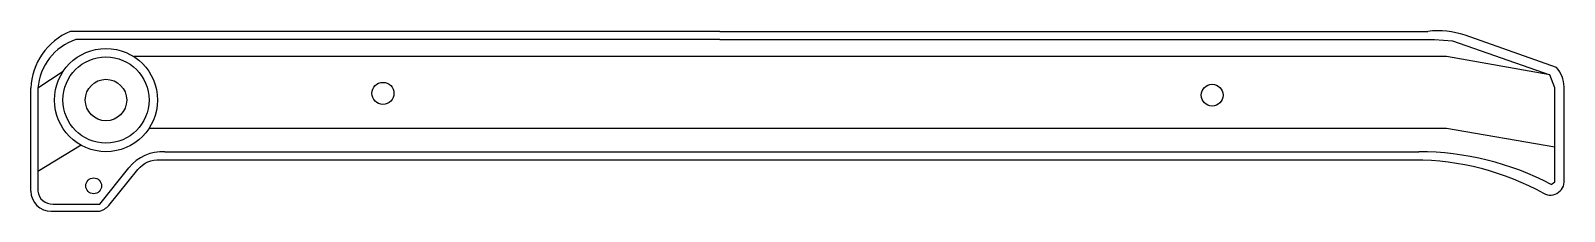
# Model space of a CAD drawing. Header units: centimetres. Extents: x -0.2 to 26.9, y -0.2 to 3.
import ezdxf

# ---------------------------------------------------------------- set-up
doc = ezdxf.new("R2010")
doc.units = ezdxf.units.CM
doc.header["$MEASUREMENT"] = 0
doc.layers.add('linee di prosp', color=6, linetype='Continuous')

msp = doc.modelspace()

# ---------------------------------------------------------------- linework, layer by layer
at = {"layer": 'linee di prosp'}
for p, q in [((11.962, 2.984), (24.471, 2.984)), ((11.962, 2.838), (0.58, 2.838)), ((11.962, 2.838), (24.589, 2.838)), ((24.589, 2.838), (24.908, 2.815)), ((24.908, 2.815), (26.625, 2.217)), ((11.962, 2.539), (1.607, 2.539)), ((24.8, 2.539), (11.962, 2.539)), ((26.625, 2.217), (24.8, 2.539)), ((0.358, 2.278), (-0.089, 1.98)), ((26.711, 1.99), (26.625, 2.217)), ((-0.216, 1.98), (-0.216, 0.167)), ((-0.089, 1.98), (-0.089, 0.167)), ((26.711, 0.334), (26.711, 1.99)), ((11.962, 1.274), (1.877, 1.274)), ((24.8, 1.274), (11.962, 1.274)), ((26.711, 0.94), (24.8, 1.274)), ((0.677, 0.975), (-0.089, 0.515)), ((2.156, 0.862), (11.962, 0.862)), ((11.962, 0.862), (24.313, 0.862)), ((1.004, -0.06), (1.52, 0.579)), ((11.962, 0.72), (24.235, 0.72)), ((26.648, 0.283), (26.711, 0.334)), ((0.148, -0.188), (1, -0.188)), ((0.18, -0.06), (1.004, -0.06))]:
    msp.add_line(p, q, dxfattribs=at)
msp.add_lwpolyline([(11.962, 2.984), (0.483, 2.984)], dxfattribs=at)
for points in [[(24.235, 0.72, -0.127421), (26.515, 0.129, 0.641777), (26.876, 0.396), (26.876, 0.396), (26.876, 2.004, 0.188431), (26.742, 2.349), (26.742, 2.349), (25.127, 2.915, 0.116572), (24.471, 2.984), (24.471, 2.984)], [(1.164, -0.088), (1.68, 0.551, -0.245262), (2.068, 0.72), (2.068, 0.72), (11.962, 0.72)]]:
    msp.add_lwpolyline(points, format="xyb", dxfattribs=at)
for centre, radius in [((1.115, 1.773), 0.91), ((1.115, 1.773), 0.76), ((1.115, 1.773), 0.366), ((6.008, 1.891), 0.194), ((20.659, 1.859), 0.194), ((0.897, 0.261), 0.14)]:
    msp.add_circle(centre, radius, dxfattribs=at)
for centre, radius, start, end in [((0.927, 1.929), 1.144, 112.8559, 177.4408), ((0.9, 1.899), 0.992, 108.7759, 175.2919), ((2.114, 0.099), 0.764, 86.8612, 141.065), ((24.313, -4.14), 5.002, 62.1698, 90), ((0.148, 0.177), 0.364, 181.4932, 270.0808), ((0.165, 0.195), 0.256, 186.2821, 273.1893), ((0.885, 0.187), 0.392, 287.1811, 315.4213)]:
    msp.add_arc(centre, radius, start, end, dxfattribs=at)

doc.saveas('drawing.dxf')
